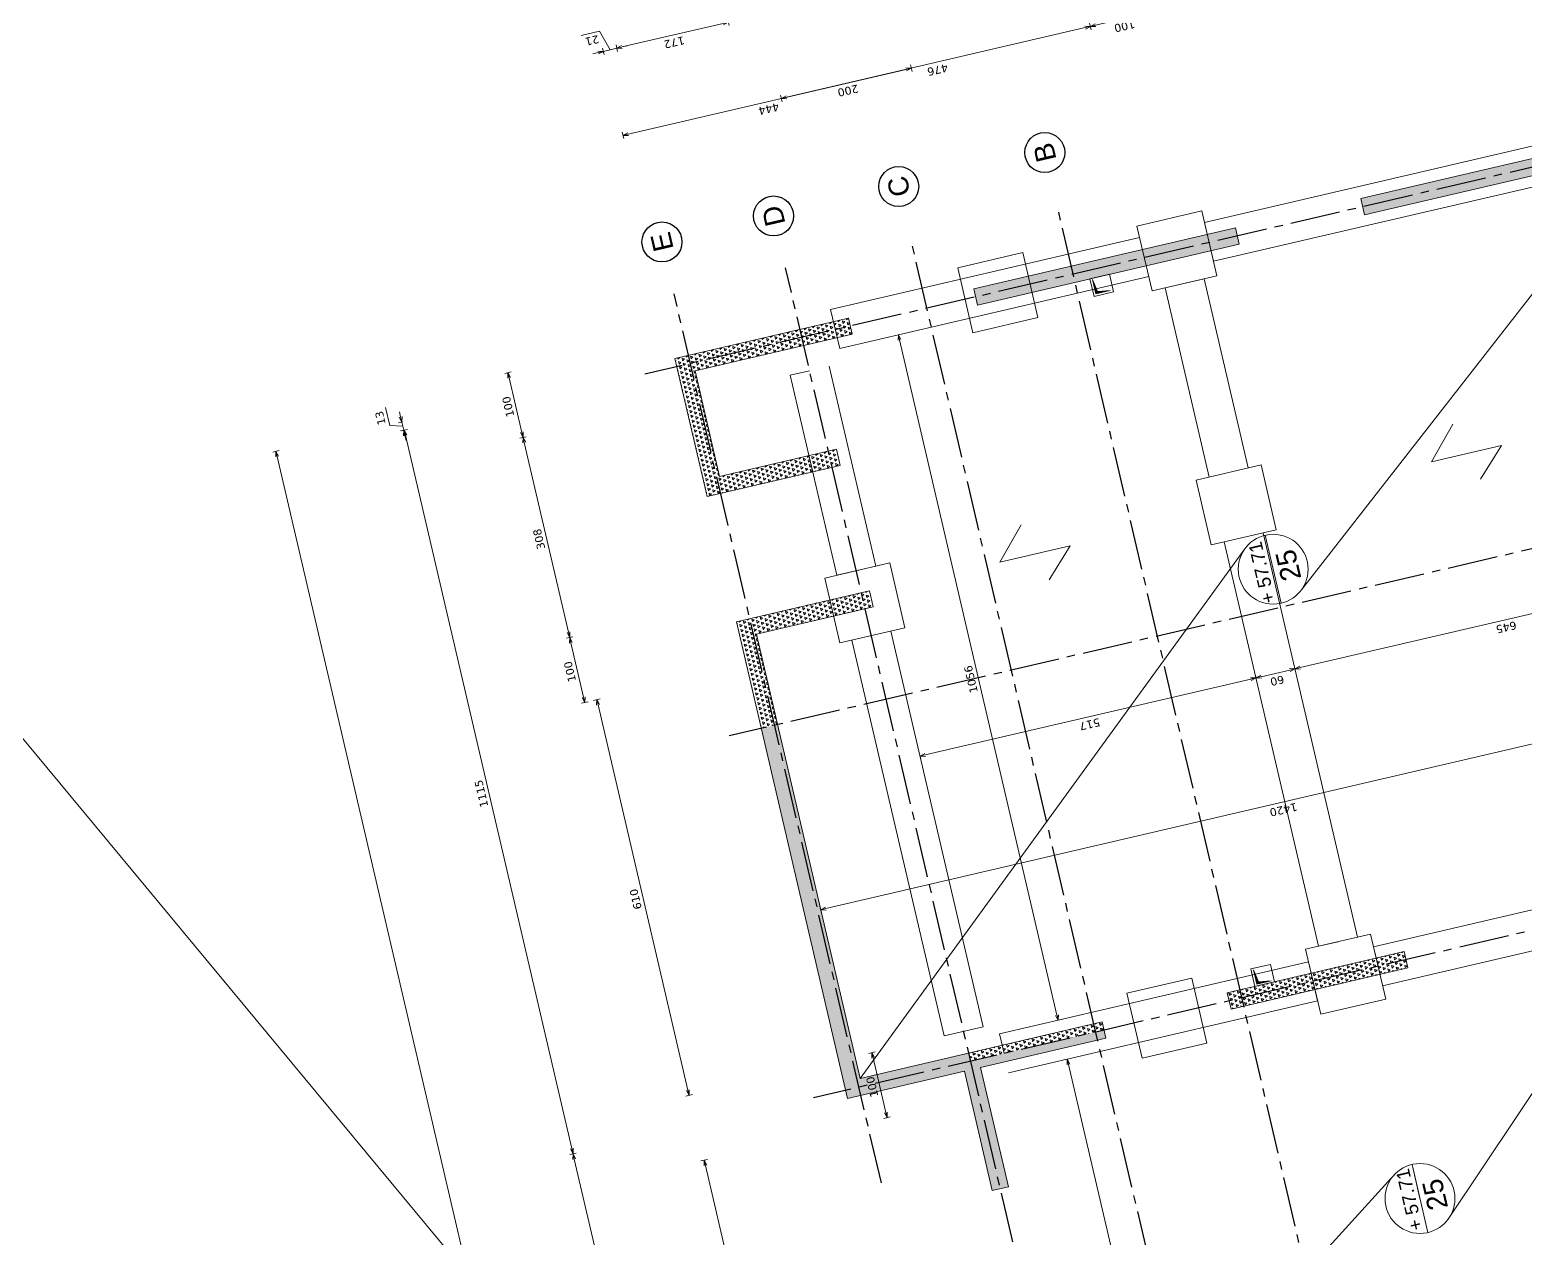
# Model space of a CAD drawing. Header units: metres. Extents: x -49 to 867749, y -579737 to 170817.
# Drawn here: x 596274.76 to 596297.19, y 139762.53 to 139780.66 of the extents above; entities that cross this region are included whole.
import ezdxf
from ezdxf.enums import TextEntityAlignment as Align

# ---------------------------------------------------------------- set-up
doc = ezdxf.new("R2010")
doc.units = ezdxf.units.M
doc.header["$MEASUREMENT"] = 0
doc.header["$PDMODE"] = 3
doc.header["$PDSIZE"] = 0.1
doc.linetypes.add('AXES2', pattern=[1.125, 0.75, -0.125, 0.125, -0.125])
doc.layers.add('00-AXE-0.00', color=14, linetype='AXES2')
for name, color, linetype, lineweight in [('ACSP - Bois', 47, 'Continuous', 18), ('ACSP - Cotes', 7, 'Continuous', 18), ('ACSP - Fondations', 7, 'Continuous', 18), ('ACSP - Longrines', 7, 'Continuous', 18), ('ACSP - Trémie', 7, 'Continuous', 18)]:
    doc.layers.add(name, color=color, linetype=linetype, lineweight=lineweight)
doc.styles.add('ARIAL', font='arial.ttf')
doc.styles.add('COT', font='verdana.ttf')
doc.styles.get("Standard").update_dxf_attribs({"font": 'arial.ttf'})
doc.dimstyles.new('COT50', dxfattribs={"dimtxt": 0.12, "dimasz": 0.08, "dimexe": 0.05, "dimexo": 0, "dimgap": 0.05, "dimtad": 1, "dimdec": 0, "dimlfac": 100, "dimzin": 0, "dimdsep": 46, "dimtxsty": 'COT', "dimblk": 'OPEN30', "dimcen": 0.04, "dimdle": 0.05, "dimclrd": 256, "dimclre": 256, "dimclrt": 6, "dimadec": 0, "dimazin": 0, "dimtm": 1e-09, "dimtfac": 1, "dimtdec": 0, "dimtmove": 1, "dimatfit": 0, "dimldrblk": 'OPEN30', "dimfxl": 0.05, "dimfxlon": 1, "dimtolj": 1, "dimtzin": 0, "dimlwd": -1, "dimlwe": -1, "dimarcsym": 0})
pattern_1 = [(163.12127, (596308.876754, 139625.130055), (-0.054743143, -0.05126586), [0.0375, -0.0375]), (223.12127, (596308.876754, 139625.130055), (0.017025965, -0.073041882), [0.0375, -0.0375]), (103.12127, (596308.84938, 139625.10442), (-0.071769108, 0.021776023), [0.0375, -0.0375])]

# ---------------------------------------------------------------- blocks, each defined once
blk = doc.blocks.new('_Open30')
at = {"color": 0, "linetype": 'ByBlock', "lineweight": -2}
for p, q in [((-1, 0.27), (0, 0)), ((0, 0), (-1, -0.27)), ((0, 0), (-1, 0))]:
    blk.add_line(p, q, dxfattribs=at)
blk = doc.blocks.new('*D635')
at = {"layer": 'ACSP - Cotes', "transparency": 16777216}
for p, q in [((596296.831, 139783.476), (596296.82, 139783.525)), ((596296.753, 139783.458), (596289.383, 139781.74)), ((596289.316, 139781.673), (596289.294, 139781.77))]:
    blk.add_line(p, q, dxfattribs=at)
at = {"layer": 'Defpoints', "color": 0, "transparency": 16777216}
for p in [(596296.831, 139783.476), (596289.305, 139781.722), (596290.164, 139778.039)]:
    blk.add_point(p, dxfattribs=at)
at = {"layer": 'ACSP - Cotes', "transparency": 16777216, "xscale": 0.08, "yscale": 0.08, "zscale": 0.08}
for p, rotation in [((596296.831, 139783.476), 13.12127038304243), ((596289.305, 139781.722), 193.1212703830424)]:
    blk.add_blockref('_Open30', p, dxfattribs=dict(at, rotation=rotation))
at = {"layer": 'ACSP - Cotes', "color": 6, "transparency": 16777216, "insert": (596293.094, 139782.489), "char_height": 0.12, "attachment_point": 5, "rotation": 193.1213, "style": 'COT'}
blk.add_mtext('\\A1;773', dxfattribs=at)
blk = doc.blocks.new('*D636')
at = {"layer": 'ACSP - Cotes', "transparency": 16777216}
for p, q in [((596289.227, 139781.704), (596287.192, 139781.229)), ((596289.316, 139781.673), (596289.294, 139781.77)), ((596287.125, 139781.162), (596287.103, 139781.26))]:
    blk.add_line(p, q, dxfattribs=at)
at = {"layer": 'Defpoints', "color": 0, "transparency": 16777216}
for p in [(596287.114, 139781.211), (596290.164, 139778.039), (596287.972, 139777.528)]:
    blk.add_point(p, dxfattribs=at)
at = {"layer": 'ACSP - Cotes', "transparency": 16777216, "xscale": 0.08, "yscale": 0.08, "zscale": 0.08}
for p, rotation in [((596289.305, 139781.722), 13.12127038304243), ((596287.114, 139781.211), 193.1212703830424)]:
    blk.add_blockref('_Open30', p, dxfattribs=dict(at, rotation=rotation))
at = {"layer": 'ACSP - Cotes', "color": 6, "transparency": 16777216, "insert": (596288.235, 139781.357), "char_height": 0.12, "attachment_point": 5, "rotation": 193.1213, "style": 'COT'}
blk.add_mtext('\\A1;225', dxfattribs=at)
blk = doc.blocks.new('*D637')
at = {"layer": 'ACSP - Cotes', "transparency": 16777216}
for p, q in [((596287.125, 139781.162), (596287.103, 139781.26)), ((596287.036, 139781.193), (596285.314, 139780.791)), ((596285.248, 139780.725), (596285.225, 139780.822))]:
    blk.add_line(p, q, dxfattribs=at)
at = {"layer": 'Defpoints', "color": 0, "transparency": 16777216}
for p in [(596285.236, 139780.773), (596287.972, 139777.528), (596286.096, 139777.087)]:
    blk.add_point(p, dxfattribs=at)
at = {"layer": 'ACSP - Cotes', "transparency": 16777216, "xscale": 0.08, "yscale": 0.08, "zscale": 0.08}
for p, rotation in [((596287.114, 139781.211), 13.12127038304243), ((596285.236, 139780.773), 193.1212703830424)]:
    blk.add_blockref('_Open30', p, dxfattribs=dict(at, rotation=rotation))
at = {"layer": 'ACSP - Cotes', "color": 6, "transparency": 16777216, "insert": (596286.201, 139780.883), "char_height": 0.12, "attachment_point": 5, "rotation": 193.1213, "style": 'COT'}
blk.add_mtext('\\A1;193', dxfattribs=at)
blk = doc.blocks.new('*D638')
at = {"layer": 'ACSP - Cotes', "transparency": 16777216}
for p, q in [((596285.248, 139780.725), (596285.225, 139780.822)), ((596285.158, 139780.755), (596283.641, 139780.402)), ((596283.575, 139780.335), (596283.552, 139780.432))]:
    blk.add_line(p, q, dxfattribs=at)
at = {"layer": 'Defpoints', "color": 0, "transparency": 16777216}
for p in [(596283.563, 139780.383), (596286.096, 139777.087), (596284.423, 139776.697)]:
    blk.add_point(p, dxfattribs=at)
at = {"layer": 'ACSP - Cotes', "transparency": 16777216, "xscale": 0.08, "yscale": 0.08, "zscale": 0.08}
for p, rotation in [((596285.236, 139780.773), 13.12127038304243), ((596283.563, 139780.383), 193.1212703830424)]:
    blk.add_blockref('_Open30', p, dxfattribs=dict(at, rotation=rotation))
at = {"layer": 'ACSP - Cotes', "color": 6, "transparency": 16777216, "insert": (596284.425, 139780.47), "char_height": 0.12, "attachment_point": 5, "rotation": 193.1213, "style": 'COT'}
blk.add_mtext('\\A1;172', dxfattribs=at)
blk = doc.blocks.new('*D639')
at = {"layer": 'ACSP - Cotes', "transparency": 16777216}
for p, q in [((596283.303, 139780.64), (596283.031, 139780.576)), ((596283.463, 139780.36), (596283.303, 139780.64)), ((596283.374, 139780.288), (596283.351, 139780.385)), ((596283.563, 139780.383), (596283.362, 139780.336)), ((596283.563, 139780.383), (596283.362, 139780.336)), ((596283.575, 139780.335), (596283.552, 139780.432)), ((596283.641, 139780.402), (596283.719, 139780.42)), ((596283.284, 139780.318), (596283.206, 139780.3))]:
    blk.add_line(p, q, dxfattribs=at)
at = {"layer": 'Defpoints', "color": 0, "transparency": 16777216}
for p in [(596283.362, 139780.336), (596284.423, 139776.697), (596284.436, 139775.729)]:
    blk.add_point(p, dxfattribs=at)
at = {"layer": 'ACSP - Cotes', "transparency": 16777216, "xscale": 0.08, "yscale": 0.08, "zscale": 0.08}
for p, rotation in [((596283.362, 139780.336), 13.12127038304243), ((596283.563, 139780.383), 193.1212703830424)]:
    blk.add_blockref('_Open30', p, dxfattribs=dict(at, rotation=rotation))
at = {"layer": 'ACSP - Cotes', "color": 6, "transparency": 16777216, "insert": (596283.192, 139780.5), "char_height": 0.12, "attachment_point": 5, "rotation": 193.1213, "style": 'COT'}
blk.add_mtext('\\A1;21', dxfattribs=at)
blk = doc.blocks.new('*D647')
at = {"layer": 'ACSP - Cotes', "transparency": 16777216}
for p, q in [((596282.956, 139763.806), (596282.859, 139763.784)), ((596284.512, 139756.91), (596282.926, 139763.717)), ((596284.579, 139756.843), (596284.482, 139756.82))]:
    blk.add_line(p, q, dxfattribs=at)
at = {"layer": 'Defpoints', "color": 0, "transparency": 16777216}
for p in [(596286.515, 139764.636), (596282.907, 139763.795), (596288.138, 139757.673)]:
    blk.add_point(p, dxfattribs=at)
at = {"layer": 'ACSP - Cotes', "transparency": 16777216, "xscale": 0.08, "yscale": 0.08, "zscale": 0.08}
for p, rotation in [((596282.907, 139763.795), 103.1212703830422), ((596284.531, 139756.832), 283.1212703830421)]:
    blk.add_blockref('_Open30', p, dxfattribs=dict(at, rotation=rotation))
at = {"layer": 'ACSP - Cotes', "color": 6, "transparency": 16777216, "insert": (596283.61, 139760.288), "char_height": 0.12, "attachment_point": 5, "rotation": 103.1213, "style": 'COT'}
blk.add_mtext('\\A1;715', dxfattribs=at)
blk = doc.blocks.new('*D648')
at = {"layer": 'ACSP - Cotes', "transparency": 16777216}
for p, q in [((596280.425, 139774.665), (596280.328, 139774.643)), ((596282.889, 139763.873), (596280.394, 139774.576)), ((596282.956, 139763.806), (596282.859, 139763.784))]:
    blk.add_line(p, q, dxfattribs=at)
at = {"layer": 'Defpoints', "color": 0, "transparency": 16777216}
for p in [(596283.984, 139775.495), (596280.376, 139774.654), (596286.515, 139764.636)]:
    blk.add_point(p, dxfattribs=at)
at = {"layer": 'ACSP - Cotes', "transparency": 16777216, "xscale": 0.08, "yscale": 0.08, "zscale": 0.08}
for p, rotation in [((596280.376, 139774.654), 103.1212703830422), ((596282.907, 139763.795), 283.1212703830421)]:
    blk.add_blockref('_Open30', p, dxfattribs=dict(at, rotation=rotation))
at = {"layer": 'ACSP - Cotes', "color": 6, "transparency": 16777216, "insert": (596281.533, 139769.199), "char_height": 0.12, "attachment_point": 5, "rotation": 103.1213, "style": 'COT'}
blk.add_mtext('\\A1;1115', dxfattribs=at)
blk = doc.blocks.new('*D623')
at = {"layer": 'ACSP - Cotes', "transparency": 16777216}
for p, q in [((596278.403, 139774.323), (596278.501, 139774.345)), ((596292.047, 139716.01), (596278.47, 139774.256)), ((596292.017, 139715.921), (596292.114, 139715.944))]:
    blk.add_line(p, q, dxfattribs=at)
at = {"layer": 'Defpoints', "color": 0, "transparency": 16777216}
for p in [(596278.306, 139774.3), (596278.452, 139774.334), (596291.919, 139715.898)]:
    blk.add_point(p, dxfattribs=at)
at = {"layer": 'ACSP - Cotes', "transparency": 16777216, "xscale": 0.08, "yscale": 0.08, "zscale": 0.08}
for p, rotation in [((596278.452, 139774.334), 103.1212703830424), ((596292.065, 139715.932), 283.1212703830424)]:
    blk.add_blockref('_Open30', p, dxfattribs=dict(at, rotation=rotation))
at = {"layer": 'ACSP - Cotes', "color": 6, "transparency": 16777216, "insert": (596285.149, 139745.108), "char_height": 0.12, "attachment_point": 5, "rotation": 103.1213, "style": 'COT'}
blk.add_mtext('\\A1;5997', dxfattribs=at)
blk = doc.blocks.new('*D624')
at = {"layer": 'ACSP - Cotes', "transparency": 16777216}
for p, q in [((596280.159, 139774.725), (596280.096, 139774.993)), ((596280.348, 139774.776), (596280.291, 139774.763)), ((596280.322, 139774.852), (596280.304, 139774.93)), ((596280.368, 139774.652), (596280.34, 139774.774)), ((596280.368, 139774.652), (596280.34, 139774.774)), ((596280.354, 139774.713), (596280.159, 139774.725)), ((596280.376, 139774.654), (596280.32, 139774.641)), ((596280.386, 139774.574), (596280.405, 139774.496))]:
    blk.add_line(p, q, dxfattribs=at)
at = {"layer": 'Defpoints', "color": 0, "transparency": 16777216}
for p in [(596280.34, 139774.774), (596280.348, 139774.776), (596280.376, 139774.654)]:
    blk.add_point(p, dxfattribs=at)
at = {"layer": 'ACSP - Cotes', "transparency": 16777216, "xscale": 0.08, "yscale": 0.08, "zscale": 0.08}
for p, rotation in [((596280.34, 139774.774), 283.1212703830424), ((596280.368, 139774.652), 103.1212703830424)]:
    blk.add_blockref('_Open30', p, dxfattribs=dict(at, rotation=rotation))
at = {"layer": 'ACSP - Cotes', "color": 6, "transparency": 16777216, "insert": (596280.018, 139774.834), "char_height": 0.12, "attachment_point": 5, "rotation": 103.1213, "style": 'COT'}
blk.add_mtext('\\A1;13', dxfattribs=at)
blk = doc.blocks.new('*D656')
at = {"layer": 'ACSP - Cotes', "transparency": 16777216}
for p, q in [((596290.319, 139765.215), (596290.27, 139765.203)), ((596291.786, 139758.92), (596290.337, 139765.137)), ((596291.804, 139758.842), (596291.756, 139758.831))]:
    blk.add_line(p, q, dxfattribs=at)
at = {"layer": 'Defpoints', "color": 0, "transparency": 16777216}
for p in [(596290.319, 139765.215), (596290.319, 139765.215), (596291.804, 139758.842)]:
    blk.add_point(p, dxfattribs=at)
at = {"layer": 'ACSP - Cotes', "transparency": 16777216, "xscale": 0.08, "yscale": 0.08, "zscale": 0.08}
for p, rotation in [((596290.319, 139765.215), 103.1212703830424), ((596291.804, 139758.842), 283.1212703830424)]:
    blk.add_blockref('_Open30', p, dxfattribs=dict(at, rotation=rotation))
at = {"layer": 'ACSP - Cotes', "color": 6, "transparency": 16777216, "insert": (596290.952, 139762.003), "char_height": 0.12, "attachment_point": 5, "rotation": 103.1213, "style": 'COT'}
blk.add_mtext('\\A1;654', dxfattribs=at)
blk = doc.blocks.new('*D657')
at = {"layer": 'ACSP - Cotes', "transparency": 16777216}
for p, q in [((596287.786, 139776.084), (596287.835, 139776.095)), ((596290.165, 139765.877), (596287.804, 139776.006)), ((596290.184, 139765.799), (596290.232, 139765.811))]:
    blk.add_line(p, q, dxfattribs=at)
at = {"layer": 'Defpoints', "color": 0, "transparency": 16777216}
for p in [(596287.786, 139776.084), (596287.786, 139776.084), (596290.184, 139765.799)]:
    blk.add_point(p, dxfattribs=at)
at = {"layer": 'ACSP - Cotes', "transparency": 16777216, "xscale": 0.08, "yscale": 0.08, "zscale": 0.08}
for p, rotation in [((596287.786, 139776.084), 103.1212703830424), ((596290.184, 139765.799), 283.1212703830424)]:
    blk.add_blockref('_Open30', p, dxfattribs=dict(at, rotation=rotation))
at = {"layer": 'ACSP - Cotes', "color": 6, "transparency": 16777216, "insert": (596288.875, 139770.916), "char_height": 0.12, "attachment_point": 5, "rotation": 103.1213, "style": 'COT'}
blk.add_mtext('\\A1;1056', dxfattribs=at)
blk = doc.blocks.new('*D658')
at = {"layer": 'ACSP - Cotes', "transparency": 16777216}
for p, q in [((596300.463, 139770.631), (596300.44, 139770.729)), ((596286.699, 139767.474), (596300.373, 139770.662)), ((596286.633, 139767.408), (596286.61, 139767.505))]:
    blk.add_line(p, q, dxfattribs=at)
at = {"layer": 'Defpoints', "color": 0, "transparency": 16777216}
for p in [(596300.451, 139770.68), (596300.502, 139770.461), (596286.673, 139767.237)]:
    blk.add_point(p, dxfattribs=at)
at = {"layer": 'ACSP - Cotes', "transparency": 16777216, "xscale": 0.08, "yscale": 0.08, "zscale": 0.08}
for p, rotation in [((596300.451, 139770.68), 13.12127038304243), ((596286.621, 139767.456), 193.1212703830424)]:
    blk.add_blockref('_Open30', p, dxfattribs=dict(at, rotation=rotation))
at = {"layer": 'ACSP - Cotes', "color": 6, "transparency": 16777216, "insert": (596293.562, 139768.959), "char_height": 0.12, "attachment_point": 5, "rotation": 193.1213, "style": 'COT'}
blk.add_mtext('\\A1;1420', dxfattribs=at)
blk = doc.blocks.new('*D760')
at = {"layer": 'ACSP - Cotes', "transparency": 16777216}
for p, q in [((596297.458, 139782.293), (596291.718, 139780.955)), ((596297.525, 139782.36), (596297.548, 139782.263)), ((596291.652, 139780.888), (596291.629, 139780.986))]:
    blk.add_line(p, q, dxfattribs=at)
at = {"layer": 'Defpoints', "color": 0, "transparency": 16777216}
for p in [(596297.462, 139782.631), (596291.64, 139780.937), (596292.338, 139777.942)]:
    blk.add_point(p, dxfattribs=at)
at = {"layer": 'ACSP - Cotes', "transparency": 16777216, "xscale": 0.08, "yscale": 0.08, "zscale": 0.08}
for p, rotation in [((596297.536, 139782.311), 13.12127037986355), ((596291.64, 139780.937), 193.1212703798636)]:
    blk.add_blockref('_Open30', p, dxfattribs=dict(at, rotation=rotation))
at = {"layer": 'ACSP - Cotes', "color": 6, "transparency": 16777216, "insert": (596294.614, 139781.515), "char_height": 0.12, "attachment_point": 5, "rotation": 193.1213, "style": 'COT'}
blk.add_mtext('\\A1;605', dxfattribs=at)
blk = doc.blocks.new('*D761')
at = {"layer": 'ACSP - Cotes', "transparency": 16777216}
for p, q in [((596291.562, 139780.919), (596290.744, 139780.728)), ((596291.652, 139780.888), (596291.629, 139780.986)), ((596290.678, 139780.661), (596290.655, 139780.759))]:
    blk.add_line(p, q, dxfattribs=at)
at = {"layer": 'Defpoints', "color": 0, "transparency": 16777216}
for p in [(596290.666, 139780.71), (596292.338, 139777.942), (596291.364, 139777.715)]:
    blk.add_point(p, dxfattribs=at)
at = {"layer": 'ACSP - Cotes', "transparency": 16777216, "xscale": 0.08, "yscale": 0.08, "zscale": 0.08}
for p, rotation in [((596291.64, 139780.937), 13.12127037986355), ((596290.666, 139780.71), 193.1212703798636)]:
    blk.add_blockref('_Open30', p, dxfattribs=dict(at, rotation=rotation))
at = {"layer": 'ACSP - Cotes', "color": 6, "transparency": 16777216, "insert": (596291.179, 139780.714), "char_height": 0.12, "attachment_point": 5, "rotation": 193.1213, "style": 'COT'}
blk.add_mtext('\\A1;100', dxfattribs=at)
blk = doc.blocks.new('*D762')
at = {"layer": 'ACSP - Cotes', "transparency": 16777216}
for p, q in [((596290.589, 139780.692), (596286.11, 139779.648)), ((596290.678, 139780.661), (596290.655, 139780.759)), ((596286.043, 139779.581), (596286.02, 139779.678))]:
    blk.add_line(p, q, dxfattribs=at)
at = {"layer": 'Defpoints', "color": 0, "transparency": 16777216}
for p in [(596286.032, 139779.629), (596291.364, 139777.715), (596286.77, 139776.463)]:
    blk.add_point(p, dxfattribs=at)
at = {"layer": 'ACSP - Cotes', "transparency": 16777216, "xscale": 0.08, "yscale": 0.08, "zscale": 0.08}
for p, rotation in [((596290.666, 139780.71), 13.12127037986355), ((596286.032, 139779.629), 193.1212703798636)]:
    blk.add_blockref('_Open30', p, dxfattribs=dict(at, rotation=rotation))
at = {"layer": 'ACSP - Cotes', "color": 6, "transparency": 16777216, "insert": (596288.375, 139780.06), "char_height": 0.12, "attachment_point": 5, "rotation": 193.1213, "style": 'COT'}
blk.add_mtext('\\A1;476', dxfattribs=at)
blk = doc.blocks.new('*D763')
at = {"layer": 'ACSP - Cotes', "transparency": 16777216}
for p, q in [((596287.991, 139780.035), (596287.968, 139780.132)), ((596286.11, 139779.648), (596287.901, 139780.065)), ((596286.043, 139779.581), (596286.02, 139779.678))]:
    blk.add_line(p, q, dxfattribs=at)
at = {"layer": 'Defpoints', "color": 0, "transparency": 16777216}
for p in [(596287.979, 139780.084), (596288.677, 139777.089), (596286.77, 139776.463)]:
    blk.add_point(p, dxfattribs=at)
at = {"layer": 'ACSP - Cotes', "transparency": 16777216, "xscale": 0.08, "yscale": 0.08, "zscale": 0.08}
for p, rotation in [((596287.979, 139780.084), 13.12127037986355), ((596286.032, 139779.629), 193.1212703798636)]:
    blk.add_blockref('_Open30', p, dxfattribs=dict(at, rotation=rotation))
at = {"layer": 'ACSP - Cotes', "color": 6, "transparency": 16777216, "insert": (596287.031, 139779.747), "char_height": 0.12, "attachment_point": 5, "rotation": 193.1213, "style": 'COT'}
blk.add_mtext('\\A1;200', dxfattribs=at)
blk = doc.blocks.new('*D764')
at = {"layer": 'ACSP - Cotes', "transparency": 16777216}
for p, q in [((596287.991, 139780.035), (596287.968, 139780.132)), ((596287.901, 139780.065), (596283.734, 139779.094)), ((596283.668, 139779.027), (596283.645, 139779.124))]:
    blk.add_line(p, q, dxfattribs=at)
at = {"layer": 'Defpoints', "color": 0, "transparency": 16777216}
for p in [(596283.656, 139779.076), (596288.677, 139777.089), (596284.436, 139775.729)]:
    blk.add_point(p, dxfattribs=at)
at = {"layer": 'ACSP - Cotes', "transparency": 16777216, "xscale": 0.08, "yscale": 0.08, "zscale": 0.08}
for p, rotation in [((596287.979, 139780.084), 13.12127037986355), ((596283.656, 139779.076), 193.1212703798636)]:
    blk.add_blockref('_Open30', p, dxfattribs=dict(at, rotation=rotation))
at = {"layer": 'ACSP - Cotes', "color": 6, "transparency": 16777216, "insert": (596285.843, 139779.473), "char_height": 0.12, "attachment_point": 5, "rotation": 193.1213, "style": 'COT'}
blk.add_mtext('\\A1;444', dxfattribs=at)
blk = doc.blocks.new('*D798')
at = {"layer": 'ACSP - Cotes', "transparency": 16777216}
for p, q in [((596284.924, 139763.711), (596284.826, 139763.688)), ((596286.288, 139757.639), (596284.893, 139763.622)), ((596286.355, 139757.572), (596286.257, 139757.549))]:
    blk.add_line(p, q, dxfattribs=at)
at = {"layer": 'Defpoints', "color": 0, "transparency": 16777216}
for p in [(596291.442, 139765.23), (596284.875, 139763.7), (596290.131, 139758.452)]:
    blk.add_point(p, dxfattribs=at)
at = {"layer": 'ACSP - Cotes', "transparency": 16777216, "xscale": 0.08, "yscale": 0.08, "zscale": 0.08}
for p, rotation in [((596284.875, 139763.7), 103.1212703798635), ((596286.306, 139757.561), 283.1212703798636)]:
    blk.add_blockref('_Open30', p, dxfattribs=dict(at, rotation=rotation))
at = {"layer": 'ACSP - Cotes', "color": 6, "transparency": 16777216, "insert": (596285.481, 139760.605), "char_height": 0.12, "attachment_point": 5, "rotation": 103.1213, "style": 'COT'}
blk.add_mtext('\\A1;630', dxfattribs=at)
blk = doc.blocks.new('*D799')
at = {"layer": 'ACSP - Cotes', "transparency": 16777216}
for p, q in [((596287.438, 139765.324), (596287.341, 139765.301)), ((596287.598, 139764.417), (596287.408, 139765.235)), ((596287.665, 139764.35), (596287.568, 139764.327))]:
    blk.add_line(p, q, dxfattribs=at)
at = {"layer": 'Defpoints', "color": 0, "transparency": 16777216}
for p in [(596291.215, 139766.204), (596287.39, 139765.313), (596291.442, 139765.23)]:
    blk.add_point(p, dxfattribs=at)
at = {"layer": 'ACSP - Cotes', "transparency": 16777216, "xscale": 0.08, "yscale": 0.08, "zscale": 0.08}
for p, rotation in [((596287.39, 139765.313), 103.1212703798635), ((596287.617, 139764.339), 283.1212703798636)]:
    blk.add_blockref('_Open30', p, dxfattribs=dict(at, rotation=rotation))
at = {"layer": 'ACSP - Cotes', "color": 6, "transparency": 16777216, "insert": (596287.394, 139764.8), "char_height": 0.12, "attachment_point": 5, "rotation": 103.1213, "style": 'COT'}
blk.add_mtext('\\A1;100', dxfattribs=at)
blk = doc.blocks.new('*D800')
at = {"layer": 'ACSP - Cotes', "transparency": 16777216}
for p, q in [((596283.313, 139770.621), (596283.216, 139770.599)), ((596284.63, 139764.752), (596283.282, 139770.532)), ((596284.697, 139764.685), (596284.599, 139764.662))]:
    blk.add_line(p, q, dxfattribs=at)
at = {"layer": 'Defpoints', "color": 0, "transparency": 16777216}
for p in [(596287.089, 139771.502), (596283.264, 139770.61), (596291.215, 139766.204)]:
    blk.add_point(p, dxfattribs=at)
at = {"layer": 'ACSP - Cotes', "transparency": 16777216, "xscale": 0.08, "yscale": 0.08, "zscale": 0.08}
for p, rotation in [((596283.264, 139770.61), 103.1212703798635), ((596284.648, 139764.674), 283.1212703798636)]:
    blk.add_blockref('_Open30', p, dxfattribs=dict(at, rotation=rotation))
at = {"layer": 'ACSP - Cotes', "color": 6, "transparency": 16777216, "insert": (596283.847, 139767.616), "char_height": 0.12, "attachment_point": 5, "rotation": 103.1213, "style": 'COT'}
blk.add_mtext('\\A1;610', dxfattribs=at)
blk = doc.blocks.new('*D801')
at = {"layer": 'ACSP - Cotes', "transparency": 16777216}
for p, q in [((596282.906, 139771.553), (596282.808, 139771.53)), ((596283.066, 139770.646), (596282.875, 139771.464)), ((596283.133, 139770.579), (596283.035, 139770.557))]:
    blk.add_line(p, q, dxfattribs=at)
at = {"layer": 'Defpoints', "color": 0, "transparency": 16777216}
for p in [(596286.682, 139772.433), (596282.857, 139771.542), (596286.909, 139771.46)]:
    blk.add_point(p, dxfattribs=at)
at = {"layer": 'ACSP - Cotes', "transparency": 16777216, "xscale": 0.08, "yscale": 0.08, "zscale": 0.08}
for p, rotation in [((596282.857, 139771.542), 103.1212703798635), ((596283.084, 139770.568), 283.1212703798636)]:
    blk.add_blockref('_Open30', p, dxfattribs=dict(at, rotation=rotation))
at = {"layer": 'ACSP - Cotes', "color": 6, "transparency": 16777216, "insert": (596282.861, 139771.029), "char_height": 0.12, "attachment_point": 5, "rotation": 103.1213, "style": 'COT'}
blk.add_mtext('\\A1;100', dxfattribs=at)
blk = doc.blocks.new('*D802')
at = {"layer": 'ACSP - Cotes', "transparency": 16777216}
for p, q in [((596282.206, 139774.554), (596282.109, 139774.531)), ((596282.839, 139771.62), (596282.176, 139774.465)), ((596282.906, 139771.553), (596282.808, 139771.53))]:
    blk.add_line(p, q, dxfattribs=at)
at = {"layer": 'Defpoints', "color": 0, "transparency": 16777216}
for p in [(596288.904, 139776.115), (596282.158, 139774.543), (596286.682, 139772.433)]:
    blk.add_point(p, dxfattribs=at)
at = {"layer": 'ACSP - Cotes', "transparency": 16777216, "xscale": 0.08, "yscale": 0.08, "zscale": 0.08}
for p, rotation in [((596282.158, 139774.543), 103.1212703798635), ((596282.857, 139771.542), 283.1212703798636)]:
    blk.add_blockref('_Open30', p, dxfattribs=dict(at, rotation=rotation))
at = {"layer": 'ACSP - Cotes', "color": 6, "transparency": 16777216, "insert": (596282.398, 139773.017), "char_height": 0.12, "attachment_point": 5, "rotation": 103.1213, "style": 'COT'}
blk.add_mtext('\\A1;308', dxfattribs=at)
blk = doc.blocks.new('*D803')
at = {"layer": 'ACSP - Cotes', "transparency": 16777216}
for p, q in [((596281.979, 139775.528), (596281.882, 139775.505)), ((596282.14, 139774.62), (596281.949, 139775.438)), ((596282.206, 139774.554), (596282.109, 139774.531))]:
    blk.add_line(p, q, dxfattribs=at)
at = {"layer": 'Defpoints', "color": 0, "transparency": 16777216}
for p in [(596288.904, 139776.115), (596283.052, 139775.778), (596281.931, 139775.516)]:
    blk.add_point(p, dxfattribs=at)
at = {"layer": 'ACSP - Cotes', "transparency": 16777216, "xscale": 0.08, "yscale": 0.08, "zscale": 0.08}
for p, rotation in [((596281.931, 139775.516), 103.1212703798635), ((596282.158, 139774.543), 283.1212703798636)]:
    blk.add_blockref('_Open30', p, dxfattribs=dict(at, rotation=rotation))
at = {"layer": 'ACSP - Cotes', "color": 6, "transparency": 16777216, "insert": (596281.935, 139775.004), "char_height": 0.12, "attachment_point": 5, "rotation": 103.1213, "style": 'COT'}
blk.add_mtext('\\A1;100', dxfattribs=at)
blk = doc.blocks.new('*D804')
at = {"layer": 'ACSP - Cotes', "transparency": 16777216}
for p, q in [((596293.15, 139770.936), (596293.139, 139770.985)), ((596288.189, 139769.779), (596293.072, 139770.918)), ((596288.111, 139769.761), (596288.122, 139769.713))]:
    blk.add_line(p, q, dxfattribs=at)
at = {"layer": 'Defpoints', "color": 0, "transparency": 16777216}
for p in [(596293.15, 139770.936), (596293.15, 139770.936), (596288.111, 139769.761)]:
    blk.add_point(p, dxfattribs=at)
at = {"layer": 'ACSP - Cotes', "transparency": 16777216, "xscale": 0.08, "yscale": 0.08, "zscale": 0.08}
for p, rotation in [((596293.15, 139770.936), 13.12127037986355), ((596288.111, 139769.761), 193.1212703798636)]:
    blk.add_blockref('_Open30', p, dxfattribs=dict(at, rotation=rotation))
at = {"layer": 'ACSP - Cotes', "color": 6, "transparency": 16777216, "insert": (596290.656, 139770.24), "char_height": 0.12, "attachment_point": 5, "rotation": 193.1213, "style": 'COT'}
blk.add_mtext('\\A1;517', dxfattribs=at)
blk = doc.blocks.new('*D805')
at = {"layer": 'ACSP - Cotes', "transparency": 16777216}
for p, q in [((596293.15, 139770.936), (596293.139, 139770.985)), ((596293.228, 139770.954), (596293.657, 139771.054)), ((596293.734, 139771.072), (596293.723, 139771.121))]:
    blk.add_line(p, q, dxfattribs=at)
at = {"layer": 'Defpoints', "color": 0, "transparency": 16777216}
for p in [(596293.15, 139770.936), (596293.734, 139771.072), (596293.734, 139771.072)]:
    blk.add_point(p, dxfattribs=at)
at = {"layer": 'ACSP - Cotes', "transparency": 16777216, "xscale": 0.08, "yscale": 0.08, "zscale": 0.08}
for p, rotation in [((596293.15, 139770.936), 193.1212703798636), ((596293.734, 139771.072), 13.12127037986355)]:
    blk.add_blockref('_Open30', p, dxfattribs=dict(at, rotation=rotation))
at = {"layer": 'ACSP - Cotes', "color": 6, "transparency": 16777216, "insert": (596293.468, 139770.895), "char_height": 0.12, "attachment_point": 5, "rotation": 193.1213, "style": 'COT'}
blk.add_mtext('\\A1;60', dxfattribs=at)
blk = doc.blocks.new('*D806')
at = {"layer": 'ACSP - Cotes', "transparency": 16777216}
for p, q in [((596293.812, 139771.09), (596299.94, 139772.519)), ((596300.018, 139772.537), (596300.007, 139772.586)), ((596293.734, 139771.072), (596293.723, 139771.121))]:
    blk.add_line(p, q, dxfattribs=at)
at = {"layer": 'Defpoints', "color": 0, "transparency": 16777216}
for p in [(596300.018, 139772.537), (596300.018, 139772.537), (596293.734, 139771.072)]:
    blk.add_point(p, dxfattribs=at)
at = {"layer": 'ACSP - Cotes', "transparency": 16777216, "xscale": 0.08, "yscale": 0.08, "zscale": 0.08}
for p, rotation in [((596300.018, 139772.537), 13.12127037986355), ((596293.734, 139771.072), 193.1212703798636)]:
    blk.add_blockref('_Open30', p, dxfattribs=dict(at, rotation=rotation))
at = {"layer": 'ACSP - Cotes', "color": 6, "transparency": 16777216, "insert": (596296.902, 139771.695), "char_height": 0.12, "attachment_point": 5, "rotation": 193.1213, "style": 'COT'}
blk.add_mtext('\\A1;645', dxfattribs=at)

msp = doc.modelspace()

# ---------------------------------------------------------------- hatches: boundary and pattern name
at = {"layer": 'ACSP - Bois'}
h = msp.add_hatch(dxfattribs=at)
h.set_pattern_fill('TRIANG', color=256, scale=0.2, style=0)
h.set_pattern_definition(pattern_1)
h.paths.add_polyline_path([(596294.777, 139777.883), (596294.721, 139778.126), (596298.928, 139779.107), (596298.985, 139778.863)])
h = msp.add_hatch(dxfattribs=at)
h.set_pattern_fill('TRIANG', color=256, scale=0.2, style=0)
h.set_pattern_definition(pattern_1)
h.paths.add_polyline_path([(596288.973, 139776.53), (596288.916, 139776.773), (596292.841, 139777.688), (596292.898, 139777.444)])
h = msp.add_hatch(dxfattribs=at)
h.set_pattern_fill('TRIANG', color=256, scale=0.2, style=0)
h.set_pattern_definition(pattern_1)
h.paths.add_polyline_path([(596286.859, 139774.367), (596286.915, 139774.124), (596284.919, 139773.658), (596284.436, 139775.729), (596287.037, 139776.335), (596287.093, 139776.091), (596284.737, 139775.542), (596285.106, 139773.959)])
h = msp.add_hatch(dxfattribs=at)
h.set_pattern_fill('TRIANG', color=256, scale=0.2, style=0)
h.set_pattern_definition(pattern_1)
h.paths.add_polyline_path([(596287.231, 139772.216), (596287.288, 139771.972), (596287.41, 139772.001), (596287.354, 139772.244)])
h.paths.add_polyline_path([(596285.357, 139771.779), (596285.73, 139770.178), (596285.931, 139770.224), (596285.558, 139771.826)])
h.paths.add_polyline_path([(596285.558, 139771.826), (596285.931, 139770.224), (596285.974, 139770.234), (596285.657, 139771.592), (596287.288, 139771.972), (596287.231, 139772.216)])
h = msp.add_hatch(dxfattribs=at)
h.set_pattern_fill('TRIANG', color=256, scale=0.2, style=0)
h.set_pattern_definition(pattern_1)
h.paths.add_polyline_path([(596285.73, 139770.178), (596286.996, 139764.748), (596287.197, 139764.795), (596285.931, 139770.224)])
h = msp.add_hatch(dxfattribs=at)
h.set_pattern_fill('TRIANG', color=256, scale=0.2, style=0)
h.set_pattern_definition(pattern_1)
h.paths.add_polyline_path([(596286.996, 139764.748), (596287.024, 139764.626), (596287.225, 139764.673), (596287.197, 139764.795)])
h.paths.add_polyline_path([(596287.211, 139764.927), (596285.974, 139770.234), (596285.931, 139770.224), (596287.197, 139764.795), (596288.87, 139765.185), (596288.841, 139765.307)])
h = msp.add_hatch(dxfattribs=at)
h.set_pattern_fill('TRIANG', color=256, scale=0.2, style=0)
h.set_pattern_definition([(163.12127, (596208.5626, 139696.31389), (-0.054743143, -0.05126586), [0.0375, -0.0375]), (223.12127, (596208.5626, 139696.31389), (0.017025965, -0.07304188), [0.0375, -0.0375]), (103.12127, (596208.53523, 139696.288256), (-0.071769108, 0.021776023), [0.0375, -0.0375])])
h.paths.add_polyline_path([(596295.372, 139766.829), (596295.429, 139766.586), (596292.777, 139765.967), (596292.72, 139766.211)])
h = msp.add_hatch(dxfattribs=at)
h.set_pattern_fill('TRIANG', color=256, scale=0.2, style=0)
h.set_pattern_definition(pattern_1)
h.paths.add_polyline_path([(596287.197, 139764.795), (596287.225, 139764.673), (596288.776, 139765.035), (596289.194, 139763.243), (596289.316, 139763.271), (596288.87, 139765.185)])
h.paths.add_polyline_path([(596288.87, 139765.185), (596289.316, 139763.271), (596289.438, 139763.3), (596289.02, 139765.092), (596290.898, 139765.529), (596290.869, 139765.651)])
h = msp.add_hatch(dxfattribs=at)
h.set_pattern_fill('TRIANG', color=256, scale=0.2, style=0)
h.set_pattern_definition(pattern_1)
h.paths.add_polyline_path([(596288.841, 139765.307), (596288.87, 139765.185), (596290.869, 139765.651), (596290.841, 139765.773)])
at = {"layer": 'ACSP - Trémie'}
for points in [[(596290.696, 139776.912), (596290.746, 139776.696), (596290.963, 139776.746), (596290.771, 139776.731)], [(596293.111, 139766.556), (596293.162, 139766.34), (596293.378, 139766.39), (596293.186, 139766.375)]]:
    msp.add_hatch(color=256, dxfattribs=at).paths.add_polyline_path(points)

# ---------------------------------------------------------------- linework, layer by layer
at = {"layer": '00-AXE-0.00'}
for p, q in [((596299.881, 139779.201), (596283.984, 139775.495)), ((596304.208, 139717.787), (596290.164, 139778.039)), ((596302.017, 139717.277), (596287.972, 139777.528)), ((596297.163, 139729.605), (596286.096, 139777.087)), ((596287.531, 139763.36), (596284.423, 139776.697)), ((596301.147, 139773.771), (596285.25, 139770.066)), ((596302.413, 139768.342), (596286.515, 139764.636))]:
    msp.add_line(p, q, dxfattribs=at)
at = {"layer": '00-AXE-0.00', "linetype": 'Continuous'}
for centre in [(596289.982, 139778.818), (596287.791, 139778.308), (596285.914, 139777.866), (596284.241, 139777.476)]:
    msp.add_circle(centre, 0.3, dxfattribs=at)
at = {"layer": 'ACSP - Bois'}
for points in [[(596294.777, 139777.883), (596294.721, 139778.126), (596298.928, 139779.107), (596298.985, 139778.863), (596294.777, 139777.883)], [(596288.973, 139776.53), (596288.916, 139776.773), (596292.841, 139777.688), (596292.898, 139777.444), (596288.973, 139776.53)], [(596286.859, 139774.367), (596286.915, 139774.124), (596284.919, 139773.658), (596284.436, 139775.729), (596287.037, 139776.335), (596287.093, 139776.091), (596284.737, 139775.542), (596285.106, 139773.959), (596286.859, 139774.367)], [(596289.194, 139763.243), (596289.438, 139763.3), (596289.02, 139765.092), (596290.898, 139765.529), (596290.841, 139765.773), (596287.211, 139764.927), (596285.657, 139771.592), (596287.41, 139772.001), (596287.354, 139772.244), (596285.357, 139771.779), (596287.024, 139764.626), (596288.776, 139765.035), (596289.194, 139763.243)], [(596295.372, 139766.829), (596295.429, 139766.586), (596292.777, 139765.967), (596292.72, 139766.211), (596295.372, 139766.829)]]:
    msp.add_lwpolyline(points, dxfattribs=at)
at = {"layer": 'ACSP - Cotes'}
for points in [[(596293.832, 139772.258), (596298.985, 139778.863)], [(596295.781, 139774.178), (596296.101, 139774.742)], [(596295.781, 139774.178), (596296.833, 139774.424), (596296.518, 139773.918)], [(596289.309, 139772.67), (596289.629, 139773.234)], [(596293.408, 139772.566), (596293.289, 139773.076), (596293.527, 139772.055)], [(596287.211, 139764.927), (596292.984, 139772.874)], [(596289.309, 139772.67), (596290.361, 139772.915), (596290.047, 139772.409)], [(596296.033, 139762.817), (596299.13, 139767.449)], [(596295.609, 139763.125), (596295.49, 139763.636), (596295.728, 139762.614)], [(596290.586, 139758.372), (596295.184, 139763.433)]]:
    msp.add_lwpolyline(points, dxfattribs=at)
for centre in [(596293.408, 139772.566), (596295.609, 139763.125)]:
    msp.add_circle(centre, 0.524, dxfattribs=at)
at = {"layer": 'ACSP - Fondations'}
for points in [[(596291.591, 139776.742), (596291.364, 139777.715), (596292.338, 139777.942), (596292.565, 139776.969), (596291.591, 139776.742)], [(596288.904, 139776.115), (596288.677, 139777.089), (596289.651, 139777.316), (596289.878, 139776.342), (596288.904, 139776.115)], [(596292.48, 139772.93), (596292.253, 139773.904), (596293.227, 139774.131), (596293.454, 139773.157), (596292.48, 139772.93)], [(596286.909, 139771.46), (596286.682, 139772.433), (596287.656, 139772.66), (596287.883, 139771.687), (596286.909, 139771.46)], [(596294.121, 139765.89), (596293.894, 139766.864), (596294.868, 139767.091), (596295.095, 139766.117), (596294.121, 139765.89)], [(596291.442, 139765.23), (596291.215, 139766.204), (596292.188, 139766.431), (596292.415, 139765.457), (596291.442, 139765.23)]]:
    msp.add_lwpolyline(points, dxfattribs=at)
at = {"layer": 'ACSP - Longrines'}
msp.add_line((596326.419, 139707.608), (596258.055, 139790.042), dxfattribs=at)
for points in [[(596298.343, 139778.853), (596298.274, 139779.145), (596292.378, 139777.77), (596292.515, 139777.186), (596298.411, 139778.56)], [(596291.405, 139777.543), (596286.77, 139776.463), (596286.906, 139775.879), (596291.541, 139776.959)], [(596292.448, 139773.949), (596291.786, 139776.787), (596292.371, 139776.923), (596293.032, 139774.085)], [(596286.455, 139775.544), (596286.163, 139775.476), (596286.862, 139772.475), (596287.447, 139772.612), (596286.747, 139775.612)], [(596294.381, 139766.977), (596294.089, 139766.909), (596292.675, 139772.975), (596293.259, 139773.111), (596294.673, 139767.045)], [(596287.089, 139771.502), (596288.473, 139765.565), (596289.057, 139765.701), (596287.674, 139771.638)], [(596294.98, 139766.609), (596294.912, 139766.901), (596300.808, 139768.276), (596300.944, 139767.691), (596295.048, 139766.317)], [(596289.371, 139765.302), (596289.303, 139765.594), (596293.938, 139766.674), (596294.074, 139766.09), (596289.439, 139765.01)]]:
    msp.add_lwpolyline(points, dxfattribs=at)
at = {"layer": 'ACSP - Trémie'}
for points in [[(596290.721, 139776.66), (596290.659, 139776.923), (596290.951, 139776.991), (596291.013, 139776.728)], [(596293.072, 139766.57), (596293.134, 139766.307), (596293.426, 139766.375), (596293.365, 139766.638)]]:
    msp.add_lwpolyline(points, close=True, dxfattribs=at)
for points in [[(596290.696, 139776.912), (596290.746, 139776.696), (596290.963, 139776.746), (596290.771, 139776.731), (596290.696, 139776.912)], [(596293.111, 139766.556), (596293.162, 139766.34), (596293.378, 139766.39), (596293.186, 139766.375), (596293.111, 139766.556)]]:
    msp.add_lwpolyline(points, dxfattribs=at)

# ---------------------------------------------------------------- texts
at = {"layer": '00-AXE-0.00'}
for s, p in [('B', (596289.982, 139778.818)), ('C', (596287.791, 139778.308)), ('D', (596285.914, 139777.866)), ('E', (596284.241, 139777.476))]:
    msp.add_text(s, height=0.3, rotation=103.1213, dxfattribs=at).set_placement(p, align=Align.MIDDLE_CENTER)
at = {"layer": 'ACSP - Cotes', "rotation": 103.1213, "style": 'ARIAL'}
for s, insert, char_height, width, attachment_point in [('+ 57.71', (596293.444, 139772.081), 0.2, 1.027, 7), ('25', (596293.54, 139772.363), 0.3, 0.50644, 1), ('+ 57.71', (596295.656, 139762.672), 0.2, 1.027, 7), ('25', (596295.741, 139762.922), 0.3, 0.50644, 1)]:
    msp.add_mtext(s, dxfattribs=dict(at, insert=insert, char_height=char_height, width=width, attachment_point=attachment_point))

# ---------------------------------------------------------------- dimensions: what is measured, and where the dimension line sits
at = {"layer": 'ACSP - Cotes'}
for base, p1, p2, angle, picture, middle in [((596289.305, 139781.722), (596296.831, 139783.476), (596290.164, 139778.039), 13.1213, '*D635', (596293.094, 139782.489)), ((596291.64, 139780.937), (596297.462, 139782.631), (596292.338, 139777.942), 13.1213, '*D760', (596294.614, 139781.515)), ((596287.114, 139781.211), (596290.164, 139778.039), (596287.972, 139777.528), 13.1213, '*D636', (596288.235, 139781.357)), ((596285.236, 139780.773), (596287.972, 139777.528), (596286.096, 139777.087), 13.1213, '*D637', (596286.201, 139780.883)), ((596283.563, 139780.383), (596286.096, 139777.087), (596284.423, 139776.697), 13.1213, '*D638', (596284.425, 139780.47)), ((596290.666, 139780.71), (596292.338, 139777.942), (596291.364, 139777.715), 13.1213, '*D761', (596291.179, 139780.714)), ((596283.362, 139780.336), (596284.423, 139776.697), (596284.436, 139775.729), 13.1213, '*D639', (596283.279, 139780.52)), ((596286.032, 139779.629), (596291.364, 139777.715), (596286.77, 139776.463), 13.1213, '*D762', (596288.375, 139780.06)), ((596283.656, 139779.076), (596288.677, 139777.089), (596284.436, 139775.729), 13.1213, '*D764', (596285.843, 139779.473)), ((596287.979, 139780.084), (596286.77, 139776.463), (596288.677, 139777.089), 13.1213, '*D763', (596287.031, 139779.747)), ((596281.931, 139775.516), (596288.904, 139776.115), (596283.052, 139775.778), 283.1213, '*D803', (596281.935, 139775.004)), ((596282.158, 139774.543), (596286.682, 139772.433), (596288.904, 139776.115), 283.1213, '*D802', (596282.398, 139773.017)), ((596280.376, 139774.654), (596286.515, 139764.636), (596283.984, 139775.495), 283.1213, '*D648', (596281.533, 139769.199)), ((596300.018, 139772.537), (596293.734, 139771.072), (596300.018, 139772.537), 193.1213, '*D806', (596296.902, 139771.695)), ((596282.857, 139771.542), (596286.909, 139771.46), (596286.682, 139772.433), 283.1213, '*D801', (596282.861, 139771.029)), ((596283.264, 139770.61), (596291.215, 139766.204), (596287.089, 139771.502), 283.1213, '*D800', (596283.847, 139767.616)), ((596293.734, 139771.072), (596293.15, 139770.936), (596293.734, 139771.072), 193.1213, '*D805', (596293.468, 139770.895)), ((596287.39, 139765.313), (596291.442, 139765.23), (596291.215, 139766.204), 283.1213, '*D799', (596287.394, 139764.8)), ((596284.875, 139763.7), (596290.131, 139758.452), (596291.442, 139765.23), 283.1213, '*D798', (596285.481, 139760.605)), ((596282.907, 139763.795), (596288.138, 139757.673), (596286.515, 139764.636), 283.1213, '*D647', (596283.61, 139760.288))]:
    dim = msp.add_linear_dim(base=base, p1=p1, p2=p2, angle=angle, dimstyle='COT50', dxfattribs=at)
    dim.commit()
    dim.dimension.update_dxf_attribs({"geometry": picture, "text_midpoint": middle})
for p1, p2, distance, picture, middle in [((596290.184, 139765.799), (596287.786, 139776.084), 0, '*D657', (596288.875, 139770.916)), ((596280.376, 139774.654), (596280.348, 139774.776), 0.008, '*D624', (596280.038, 139774.748)), ((596291.919, 139715.898), (596278.306, 139774.3), -0.15, '*D623', (596285.149, 139745.108)), ((596288.111, 139769.761), (596293.15, 139770.936), 0, '*D804', (596290.656, 139770.24)), ((596286.673, 139767.237), (596300.502, 139770.461), 0.225, '*D658', (596293.562, 139768.959)), ((596291.804, 139758.842), (596290.319, 139765.215), 0, '*D656', (596290.952, 139762.003))]:
    dim = msp.add_aligned_dim(p1=p1, p2=p2, distance=distance, dimstyle='COT50', dxfattribs=at)
    dim.commit()
    dim.dimension.update_dxf_attribs({"geometry": picture, "text_midpoint": middle})

doc.saveas('drawing.dxf')
